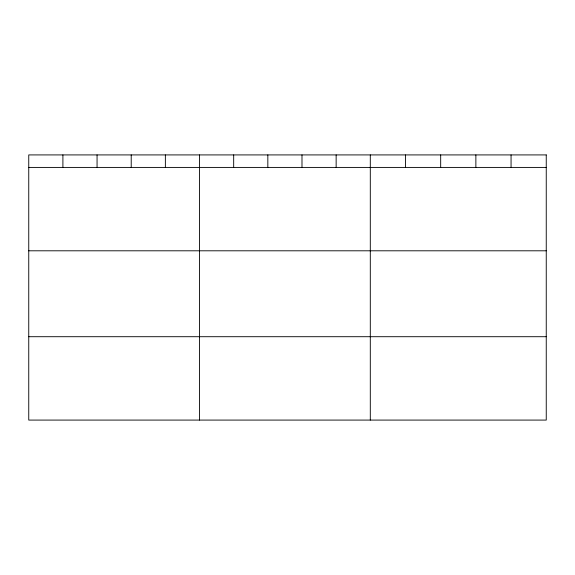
<?xml version="1.0" encoding="UTF-8"?>
<svg xmlns="http://www.w3.org/2000/svg" width="575" height="575" viewBox="0 0 575 575"><rect width="100%" height="100%" fill="white"/><g stroke="black" fill="none" stroke-linecap="round" stroke-linejoin="round"><path stroke-width="0.86" d="M28.75 167.418L546.25 167.418M28.75 250.801L546.25 250.801M28.75 336.706L546.25 336.706M511.06 154.919L511.06 167.418M475.87 154.919L475.87 167.418M440.68 154.919L440.68 167.418M405.49 154.919L405.49 167.418M370.3 154.919L370.3 420.081M336.145 154.919L336.145 167.418M301.99 154.919L301.99 167.418M267.835 154.919L267.835 167.418M233.68 154.919L233.68 167.418M199.525 154.919L199.525 420.081M165.37 154.919L165.37 167.418M131.215 154.919L131.215 167.418M97.06 154.919L97.06 167.418M62.905 154.919L62.905 167.418M546.25 154.919L28.75 154.919L28.75 420.081L546.25 420.081L546.25 154.919"/></g></svg>
